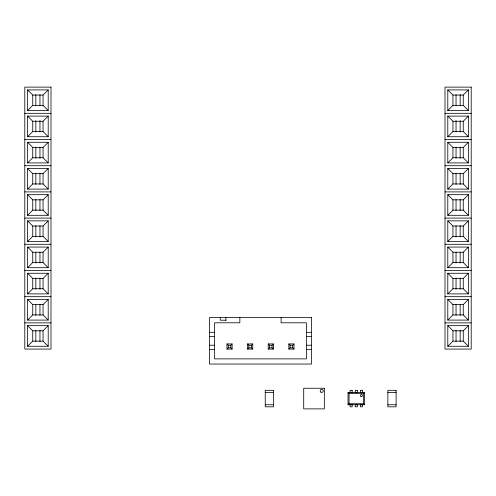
<?xml version="1.0" encoding="UTF-8"?>
<svg xmlns="http://www.w3.org/2000/svg" width="496" height="496" viewBox="0 0 496 496"><rect width="100%" height="100%" fill="white"/><g stroke="black" fill="none" stroke-linecap="round" stroke-linejoin="round"><path stroke-width="0.74" d="M232.116 349.085L230.832 347.826L230.832 345.253L232.116 343.933L226.963 343.933L226.963 349.085L232.116 349.085L232.116 343.933M252.743 349.085L251.453 347.826L251.453 345.253L252.743 343.933L247.585 343.933L247.585 349.085L252.743 349.085L252.743 343.933M273.37 349.085L272.081 347.826L272.081 345.253L273.37 343.933L268.212 343.933L268.212 349.085L273.37 349.085L273.37 343.933M293.998 349.085L292.708 347.826L292.708 345.253L293.998 343.933L288.839 343.933L288.839 349.085L293.998 349.085L293.998 343.933M27.584 110.527L32.742 105.375L43.053 105.375L48.211 110.527L48.211 89.906L27.584 89.906L27.584 110.527L48.211 110.527M27.584 89.906L32.742 95.058L43.053 95.058L48.211 89.906M27.584 136.722L32.742 131.57L43.053 131.57L48.211 136.722L48.211 116.101L27.584 116.101L27.584 136.722L48.211 136.722M43.053 131.57L43.053 121.253L48.211 116.101M27.584 162.917L32.742 157.765L32.742 147.448L27.584 142.296L27.584 162.917L48.211 162.917L48.211 142.296L27.584 142.296M32.742 147.448L43.053 147.448L48.211 142.296M27.584 189.112L32.742 183.96L43.053 183.96L48.211 189.112L27.584 189.112L27.584 168.491L48.211 168.491L48.211 189.112M43.053 183.96L43.053 173.643L48.211 168.491M27.584 215.307L32.742 210.149L43.053 210.149L48.211 215.307L27.584 215.307L27.584 194.68L48.211 194.68L48.211 215.307M27.584 194.68L32.742 199.838L43.053 199.838L48.211 194.68M27.584 241.502L32.742 236.344L43.053 236.344L48.211 241.502L48.211 220.875L27.584 220.875L27.584 241.502L48.211 241.502M27.584 220.875L32.742 226.033L43.053 226.033L48.211 220.875M27.584 267.697L32.742 262.539L43.053 262.539L48.211 267.697L48.211 247.07L27.584 247.07L27.584 267.697L48.211 267.697M43.053 262.539L43.053 252.228L48.211 247.07M27.584 293.892L32.742 288.734L32.742 278.423L27.584 273.265L48.211 273.265L48.211 293.892L27.584 293.892L27.584 273.265M32.742 278.423L43.053 278.423L48.211 273.265M27.584 320.087L32.742 314.929L43.053 314.929L48.211 320.087L48.211 299.46L27.584 299.46L27.584 320.087L48.211 320.087M27.584 299.46L32.742 304.618L43.053 304.618L48.211 299.46M27.584 346.282L32.742 341.124L43.053 341.124L48.211 346.282L27.584 346.282L27.584 325.655L48.211 325.655L48.211 346.282M43.053 341.124L43.053 330.813L48.211 325.655M447.789 110.527L452.947 105.375L463.258 105.375L468.416 110.527L468.416 89.906L447.789 89.906L447.789 110.527L468.416 110.527M447.789 89.906L452.947 95.058L463.258 95.058L468.416 89.906M447.789 136.722L452.947 131.57L452.947 121.253L447.789 116.101L468.416 116.101L468.416 136.722L447.789 136.722L447.789 116.101M468.416 136.722L463.258 131.57L463.258 121.253L468.416 116.101M447.789 162.917L452.947 157.765L452.947 147.448L447.789 142.296L447.789 162.917L468.416 162.917L468.416 142.296L447.789 142.296M452.947 147.448L463.258 147.448L468.416 142.296M447.789 189.112L452.947 183.96L463.258 183.96L468.416 189.112L468.416 168.491L447.789 168.491L447.789 189.112L468.416 189.112M447.789 168.491L452.947 173.643L463.258 173.643L468.416 168.491M447.789 215.307L452.947 210.149L463.258 210.149L468.416 215.307L447.789 215.307L447.789 194.68L468.416 194.68L468.416 215.307M447.789 194.68L452.947 199.838L463.258 199.838L468.416 194.68M447.789 241.502L452.947 236.344L463.258 236.344L468.416 241.502L468.416 220.875L447.789 220.875L447.789 241.502L468.416 241.502M447.789 220.875L452.947 226.033L463.258 226.033L468.416 220.875M447.789 267.697L452.947 262.539L452.947 252.228L447.789 247.07L468.416 247.07L468.416 267.697L447.789 267.697L447.789 247.07M468.416 267.697L463.258 262.539L463.258 252.228L468.416 247.07M447.789 293.892L452.947 288.734L452.947 278.423L447.789 273.265L468.416 273.265L468.416 293.892L447.789 293.892L447.789 273.265M468.416 293.892L463.258 288.734L463.258 278.423L468.416 273.265M348.037 404.755L349.066 403.725L363.506 403.725L364.535 404.755L364.535 392.379L348.037 392.379L348.037 404.755L364.535 404.755M348.037 392.379L349.066 393.409L363.506 393.409L364.535 392.379M447.789 320.087L452.947 314.929L463.258 314.929L468.416 320.087L468.416 299.46L447.789 299.46L447.789 320.087L468.416 320.087M447.789 299.46L452.947 304.618L463.258 304.618L468.416 299.46M447.789 346.282L452.947 341.124L463.258 341.124L468.416 346.282L468.416 325.655L447.789 325.655L447.789 346.282L468.416 346.282M463.258 341.124L463.258 330.813L468.416 325.655M226.963 349.085L228.253 347.826L230.832 347.826M247.585 349.085L248.874 347.826L251.453 347.826M268.212 349.085L269.502 347.826L272.081 347.826M288.839 349.085L290.129 347.826L292.708 347.826M24.8 113.317L50.995 113.317M445.005 113.317L471.2 113.317M27.584 116.101L32.742 121.253L43.053 121.253M452.947 121.253L463.258 121.253M452.947 131.57L463.258 131.57M24.8 139.512L50.995 139.512M445.005 139.512L471.2 139.512M32.742 157.765L43.053 157.765L48.211 162.917M452.947 157.765L463.258 157.765L468.416 162.917M24.8 165.701L50.995 165.701M445.005 165.701L471.2 165.701M27.584 168.491L32.742 173.643L43.053 173.643M24.8 191.896L50.995 191.896M445.005 191.896L471.2 191.896M24.8 218.091L50.995 218.091M445.005 218.091L471.2 218.091M24.8 244.286L50.995 244.286M445.005 244.286L471.2 244.286M27.584 247.07L32.742 252.228L43.053 252.228M452.947 252.228L463.258 252.228M452.947 262.539L463.258 262.539M24.8 270.481L50.995 270.481M445.005 270.481L471.2 270.481M452.947 278.423L463.258 278.423M32.742 288.734L43.053 288.734L48.211 293.892M452.947 288.734L463.258 288.734M24.8 296.676L50.995 296.676M445.005 296.676L471.2 296.676M225.928 320.211L220.261 320.211L220.261 317.632M24.8 322.871L50.995 322.871M445.005 322.871L471.2 322.871M27.584 325.655L32.742 330.813L43.053 330.813M447.789 325.655L452.947 330.813L463.258 330.813M209.43 332.32L214.588 332.32M306.373 332.32L311.525 332.32M209.43 336.579L214.588 336.579M306.373 336.579L311.525 336.579M209.43 345.216L214.588 345.216M226.963 343.933L228.253 345.253L230.832 345.253M247.585 343.933L248.874 345.253L251.453 345.253M268.212 343.933L269.502 345.253L272.081 345.253M288.839 343.933L290.129 345.253L292.708 345.253M306.373 345.216L311.525 345.216M209.43 349.482L214.588 349.482M306.373 349.482L311.525 349.482M265.242 392.379L273.494 392.379M387.853 392.379L396.099 392.379M265.242 404.755L273.494 404.755M387.853 404.755L396.099 404.755M463.258 95.058L463.258 105.375M463.258 147.448L463.258 157.765M463.258 173.643L463.258 183.96M463.258 199.838L463.258 210.149M463.258 226.033L463.258 236.344M463.258 304.618L463.258 314.929M460.164 94.649L460.164 105.363M460.164 120.695L460.164 131.979M460.164 147.039L460.164 158.174M460.164 173.234L460.164 184.369M460.164 199.429L460.164 210.564M460.164 225.624L460.164 236.908M460.164 252.235L460.164 262.954M460.164 278.008L460.164 289.149M460.164 304.203L460.164 315.344M460.164 330.398L460.164 341.539M456.041 94.649L456.041 105.363M456.041 120.695L456.041 131.979M456.041 147.039L456.041 158.174M456.041 173.234L456.041 184.369M456.041 199.429L456.041 210.564M456.041 225.624L456.041 236.908M456.041 252.235L456.041 262.954M456.041 278.008L456.041 289.149M456.041 304.203L456.041 315.344M456.041 330.398L456.041 341.539M452.947 95.058L452.947 105.375M452.947 173.643L452.947 183.96M452.947 199.838L452.947 210.149M452.947 226.033L452.947 236.344M452.947 304.618L452.947 314.929M452.947 330.813L452.947 341.124M363.506 393.409L363.506 403.725M349.066 393.409L349.066 403.725M290.129 345.253L290.129 347.826M281.102 317.632L281.102 322.791L306.373 322.791L306.373 358.881L214.588 358.881L214.588 322.791L239.853 322.791L239.853 317.632M269.502 345.253L269.502 347.826M248.874 345.253L248.874 347.826M228.253 345.253L228.253 347.826M225.928 317.632L225.928 320.577M43.053 95.058L43.053 105.375M43.053 147.448L43.053 157.765M43.053 199.838L43.053 210.149M43.053 226.033L43.053 236.344M43.053 278.423L43.053 288.734M43.053 304.618L43.053 314.929M39.959 94.649L39.959 105.363M39.959 120.695L39.959 131.979M39.959 147.039L39.959 158.174M39.959 173.234L39.959 184.369M39.959 199.429L39.959 210.564M39.959 225.624L39.959 236.908M39.959 252.235L39.959 262.954M39.959 278.008L39.959 289.149M39.959 304.203L39.959 315.344M39.959 330.398L39.959 341.539M35.836 94.649L35.836 105.363M35.836 120.695L35.836 131.979M35.836 147.039L35.836 158.174M35.836 173.234L35.836 184.369M35.836 199.429L35.836 210.564M35.836 225.624L35.836 236.908M35.836 252.235L35.836 262.954M35.836 278.008L35.836 289.149M35.836 304.203L35.836 315.344M35.836 330.398L35.836 341.539M32.742 95.058L32.742 105.375M32.742 121.253L32.742 131.57M32.742 173.643L32.742 183.96M32.742 199.838L32.742 210.149M32.742 226.033L32.742 236.344M32.742 252.228L32.742 262.539M32.742 304.618L32.742 314.929M32.742 330.813L32.742 341.124M50.995 87.122L24.8 87.122L24.8 349.066L50.995 349.066L50.995 87.122M471.2 87.122L445.005 87.122L445.005 349.066L471.2 349.066L471.2 87.122M311.525 317.632L209.43 317.632L209.43 364.039L311.525 364.039L311.525 317.632M324.334 388.256L303.707 388.256L303.707 408.878L324.334 408.878L324.334 388.256M273.494 390.315L265.242 390.315L265.242 406.819L273.494 406.819L273.494 390.315M352.16 390.315L350.095 390.315L350.095 392.547L352.16 392.547L352.16 390.315M357.318 390.315L355.254 390.315L355.254 392.547L357.318 392.547L357.318 390.315M362.471 390.315L360.412 390.315L360.412 392.547L362.471 392.547L362.471 390.315M396.099 390.315L387.853 390.315L387.853 406.819L396.099 406.819L396.099 390.315M352.16 404.587L350.095 404.587L350.095 406.813L352.16 406.813L352.16 404.587M357.318 404.587L355.254 404.587L355.254 406.813L357.318 406.813L357.318 404.587M362.471 404.587L360.412 404.587L360.412 406.813L362.471 406.813L362.471 404.587M360.927 396.366A1.029 1.029 0 0 0 362.471 395.473A1.029 1.029 0 0 0 360.927 394.58A1.029 1.029 0 0 0 360.927 396.366M320.986 392.175A1.55 1.55 0 0 0 323.305 390.829A1.55 1.55 0 0 0 320.986 389.49A1.55 1.55 0 0 0 320.986 392.175"/></g></svg>
